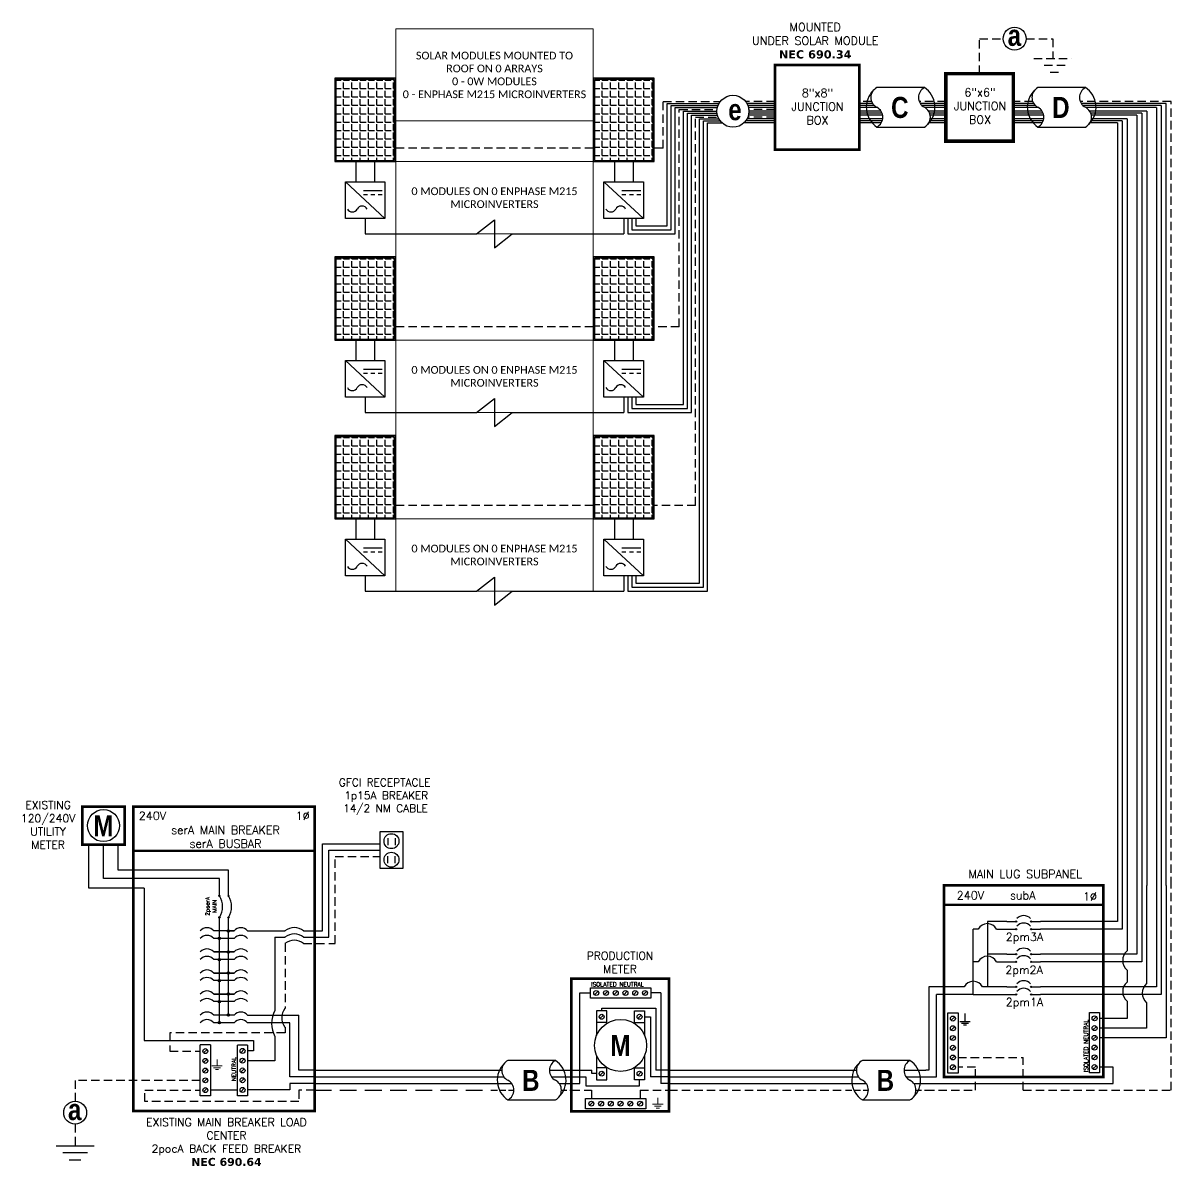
# Model space of a CAD drawing. Header units: feet. Extents: x 12637 to 13436, y 15348 to 15858.
# Drawn here: x 12924 to 13436, y 15348 to 15858 of the extents above; entities that cross this region are included whole.
import ezdxf

# ---------------------------------------------------------------- set-up
doc = ezdxf.new("R2010")
doc.units = ezdxf.units.FT
doc.header["$MEASUREMENT"] = 0
doc.linetypes.add('DASHED', pattern=[0.75, 0.5, -0.25])
doc.linetypes.add('HIDDEN', pattern=[0.375, 0.25, -0.125])
for name, color, linetype in [('ONE LINE BLOCKS', 7, 'Continuous'), ('TABLES', 7, 'Continuous'), ('TEXT', 7, 'Continuous'), ('Z - TITLEBLOCK TXT', 7, 'Continuous')]:
    doc.layers.add(name, color=color, linetype=linetype)
doc.styles.add('ONE LINE TXT', font='techb___.ttf')
doc.styles.get("Standard").update_dxf_attribs({"font": 'simplex.shx'})

# ---------------------------------------------------------------- blocks, each defined once
blk = doc.blocks.new('3microSub')
at = {"layer": 'ONE LINE BLOCKS', "linetype": 'Continuous'}
h = blk.add_hatch(color=1, dxfattribs=at)
h.dxf.hatch_style = 1
edge = h.paths.add_edge_path()
edge.add_arc((40.28, 75.29), 0.291, 0, 360)
h = blk.add_hatch(color=1, dxfattribs=at)
h.dxf.hatch_style = 1
edge = h.paths.add_edge_path()
edge.add_arc((40.28, 71.91), 0.291, 0, 360)
h = blk.add_hatch(color=1, dxfattribs=at)
h.dxf.hatch_style = 1
edge = h.paths.add_edge_path()
edge.add_arc((46.96, 75.29), 0.291, 0, 360)
h = blk.add_hatch(color=1, dxfattribs=at)
h.dxf.hatch_style = 1
edge = h.paths.add_edge_path()
edge.add_arc((46.96, 71.91), 0.291, 0, 360)
h = blk.add_hatch(color=1, dxfattribs=at)
h.dxf.hatch_style = 1
edge = h.paths.add_edge_path()
edge.add_arc((40.28, 60.73), 0.291, 0, 360)
h = blk.add_hatch(color=1, dxfattribs=at)
h.dxf.hatch_style = 1
edge = h.paths.add_edge_path()
edge.add_arc((40.28, 57.35), 0.291, 0, 360)
h = blk.add_hatch(color=1, dxfattribs=at)
h.dxf.hatch_style = 1
edge = h.paths.add_edge_path()
edge.add_arc((46.96, 60.73), 0.291, 0, 360)
h = blk.add_hatch(color=1, dxfattribs=at)
h.dxf.hatch_style = 1
edge = h.paths.add_edge_path()
edge.add_arc((46.96, 57.35), 0.291, 0, 360)
h = blk.add_hatch(color=1, dxfattribs=at)
h.dxf.hatch_style = 1
edge = h.paths.add_edge_path()
edge.add_arc((40.28, 46.17), 0.291, 0, 360)
h = blk.add_hatch(color=1, dxfattribs=at)
h.dxf.hatch_style = 1
edge = h.paths.add_edge_path()
edge.add_arc((46.96, 46.17), 0.291, 0, 360)
h = blk.add_hatch(color=1, dxfattribs=at)
h.dxf.hatch_style = 1
edge = h.paths.add_edge_path()
edge.add_arc((40.28, 42.79), 0.291, 0, 360)
h = blk.add_hatch(color=1, dxfattribs=at)
h.dxf.hatch_style = 1
edge = h.paths.add_edge_path()
edge.add_arc((46.96, 42.79), 0.291, 0, 360)
at = {"color": 7, "linetype": 'Continuous'}
for p, q in [((85.47, 91.47), (85.47, 75.29)), ((94.17, 91.47), (94.17, 60.73)), ((102.87, 91.47), (102.87, 46.17)), ((36.09, 75.29), (27.43, 75.29)), ((27.43, 75.29), (27.43, 60.73)), ((85.47, 75.29), (51.15, 75.29)), ((36.09, 60.73), (27.43, 60.73)), ((27.43, 60.73), (27.43, 46.17)), ((94.17, 60.73), (51.15, 60.73)), ((17.02, 46.17), (1.34, 46.17)), ((1.34, 46.17), (1.34, 9)), ((36.09, 46.17), (25.26, 46.17)), ((102.87, 46.17), (51.15, 46.17)), ((1.34, 9), (0, 9))]:
    blk.add_line(p, q, dxfattribs=at)
at = {"color": 10, "linetype": 'Continuous'}
for p, q in [((87.65, 91.47), (87.65, 71.91)), ((96.35, 91.47), (96.35, 57.35)), ((105.05, 91.47), (105.05, 42.79)), ((21.14, 57.35), (21.14, 71.91)), ((23.31, 71.91), (21.14, 71.91)), ((31.55, 71.91), (36.09, 71.91)), ((87.65, 71.91), (51.15, 71.91)), ((21.14, 42.79), (21.14, 57.35)), ((23.31, 57.35), (21.14, 57.35)), ((31.55, 57.35), (36.09, 57.35)), ((96.35, 57.35), (51.15, 57.35)), ((21.14, 42.79), (4.63, 42.79)), ((4.63, 6), (4.63, 42.79)), ((21.14, 42.79), (36.09, 42.79)), ((105.05, 42.79), (51.15, 42.79)), ((0, 6), (4.63, 6))]:
    blk.add_line(p, q, dxfattribs=at)
at = {"color": 253, "linetype": 'Continuous'}
for p, q in [((89.82, 91.47), (89.82, 62.22)), ((98.52, 91.47), (98.52, 47.66)), ((107.23, 91.47), (107.23, 23.41)), ((89.82, 53.66), (89.82, 48.33)), ((89.82, 39.78), (89.82, 32.11)), ((98.52, 39.1), (98.52, 27.76)), ((89.82, 32.11), (77.54, 32.11)), ((98.52, 27.76), (77.54, 27.76)), ((107.23, 23.41), (77.54, 23.41)), ((83.55, 10.36), (77.54, 10.36)), ((83.55, 3), (83.55, 10.36)), ((0, 3), (83.55, 3))]:
    blk.add_line(p, q, dxfattribs=at)
at = {"color": 10, "linetype": 'Continuous'}
for centre in [(27.43, 69.75), (27.43, 55.19)]:
    blk.add_arc(centre, 4.65, 27.6639, 152.3361, dxfattribs=at)
at = {"color": 253, "linetype": 'Continuous'}
for centre in [(93.4, 57.94), (93.4, 44.05), (102.1, 43.38)]:
    blk.add_arc(centre, 5.58, 129.9215, 230.0785, dxfattribs=at)
at = {"color": 7, "linetype": 'Continuous'}
blk.add_arc((21.14, 44.01), 4.65, 27.6639, 152.3361, dxfattribs=at)
at = {"layer": 'ONE LINE BLOCKS', "lineweight": 50}
blk.add_line((8.04, 82.77), (79.2, 82.77), dxfattribs=at)
at = {"layer": 'ONE LINE BLOCKS', "lineweight": 50, "const_width": 1.19}
blk.add_lwpolyline([(8.04, 6.01), (8.04, 91.47), (79.2, 91.47), (79.2, 6.01)], close=True, dxfattribs=at)
at = {"layer": 'TEXT', "color": 92, "linetype": 'HIDDEN', "ltscale": 15}
for p, q in [((109.4, 0.05), (109.4, 91.47)), ((14.31, 14.64), (43.39, 14.64)), ((22.14, 10.28), (14.31, 10.28)), ((22.14, 0), (22.14, 10.28)), ((43.39, 0.05), (43.39, 14.64)), ((0, 0), (22.14, 0)), ((43.39, 0.05), (109.4, 0.05))]:
    blk.add_line(p, q, dxfattribs=at)
at = {"layer": 'TEXT', "color": 92, "linetype": 'HIDDEN', "flags": 128}
for points in [[(15.08, 30.76), (19.76, 30.76)], [(17.42, 34.26), (17.42, 30.76)], [(18.95, 29.89), (15.89, 29.89)], [(18.13, 29.02), (16.7, 29.02)]]:
    blk.add_lwpolyline(points, dxfattribs=at)
at = {"layer": 'Z - TITLEBLOCK TXT', "color": 1, "linetype": 'Continuous'}
for p, q in [((9.77, 7.69), (9.77, 34.63)), ((9.77, 34.63), (14.31, 34.63)), ((14.31, 34.63), (14.31, 7.69)), ((73, 7.76), (73, 34.71)), ((73, 34.71), (77.54, 34.71)), ((77.54, 34.71), (77.54, 7.76)), ((14.31, 7.69), (9.77, 7.69)), ((77.54, 7.76), (73, 7.76))]:
    blk.add_line(p, q, dxfattribs=at)
at = {"layer": 'Z - TITLEBLOCK TXT', "color": 4, "linetype": 'Continuous'}
for p, q in [((12.83, 32.82), (11.25, 31.25)), ((76.06, 32.9), (74.49, 31.32)), ((12.83, 28.47), (11.25, 26.9)), ((76.06, 28.54), (74.49, 26.97)), ((12.83, 24.12), (11.25, 22.55)), ((76.06, 24.19), (74.49, 22.62)), ((12.83, 19.77), (11.25, 18.2)), ((12.83, 15.42), (11.25, 13.85)), ((76.06, 19.84), (74.49, 18.27)), ((76.06, 15.49), (74.49, 13.92)), ((12.83, 11.07), (11.25, 9.5)), ((76.06, 11.14), (74.49, 9.57))]:
    blk.add_line(p, q, dxfattribs=at)
at = {"layer": 'Z - TITLEBLOCK TXT', "color": 1, "linetype": 'Continuous', "flags": 128}
for points in [[(36.09, 75.29), (40.28, 75.29)], [(36.09, 75.29), (40.28, 75.29)], [(36.09, 71.91), (40.28, 71.91)], [(36.09, 71.91), (40.28, 71.91)], [(46.96, 75.29), (51.15, 75.29)], [(46.96, 71.91), (51.15, 71.91)], [(36.09, 60.73), (40.28, 60.73)], [(36.09, 60.73), (40.28, 60.73)], [(36.09, 57.35), (40.28, 57.35)], [(36.09, 57.35), (40.28, 57.35)], [(46.96, 60.73), (51.15, 60.73)], [(46.96, 57.35), (51.15, 57.35)], [(36.09, 46.17), (40.28, 46.17)], [(36.09, 46.17), (40.28, 46.17)], [(46.96, 46.17), (51.15, 46.17)], [(36.09, 42.79), (40.28, 42.79)], [(36.09, 42.79), (40.28, 42.79)], [(46.96, 42.79), (51.15, 42.79)]]:
    blk.add_lwpolyline(points, dxfattribs=at)
at = {"layer": 'Z - TITLEBLOCK TXT', "color": 1, "linetype": 'Continuous'}
for centre in [(40.28, 75.29), (40.28, 71.91), (46.96, 75.29), (46.96, 71.91), (40.28, 60.73), (40.28, 57.35), (46.96, 60.73), (46.96, 57.35), (40.28, 46.17), (46.96, 46.17), (40.28, 42.79), (46.96, 42.79)]:
    blk.add_circle(centre, 0.291, dxfattribs=at)
at = {"layer": 'Z - TITLEBLOCK TXT', "color": 4, "linetype": 'Continuous'}
for centre in [(12.04, 32.04), (75.27, 32.11), (12.04, 27.69), (75.27, 27.76), (12.04, 23.34), (75.27, 23.41), (12.04, 18.99), (12.04, 14.64), (75.27, 19.06), (75.27, 14.71), (12.04, 10.28), (75.27, 10.36)]:
    blk.add_circle(centre, 1.11, dxfattribs=at)
at = {"layer": 'Z - TITLEBLOCK TXT', "color": 1, "linetype": 'Continuous'}
for centre in [(43.62, 74.09), (43.62, 70.71), (43.62, 59.53), (43.62, 56.15), (43.62, 44.97), (43.62, 41.59)]:
    blk.add_arc(centre, 3.93, 40.3392, 139.6608, dxfattribs=at)
at = {"layer": 'TABLES', "color": 1, "linetype": 'Continuous'}
for s, p in [('2pm3A', (35.59, 66.67)), ('2pm2A', (35.42, 51.92)), ('2pm1A', (35.59, 37.55))]:
    blk.add_text(s, height=3.658, dxfattribs=at).set_placement(p)
at = {"layer": 'TABLES', "color": 4, "linetype": 'Continuous'}
blk.add_text('ISOLATED NEUTRAL', height=1.8743, rotation=90, dxfattribs=at).set_placement((72.35, 8.12))
at = {"layer": 'TEXT', "color": 1, "attachment_point": 5}
for s, width, gutter_width, insert, char_height in [('MAIN LUG SUBPANEL ', 62.3984, 7.17, (44.36, 96.54), 3.6576), ('240V', 0.1481, 0.75, (19.83, 87.03), 3.658), ('subA', 0.1481, 0.75, (43.21, 87.03), 3.658), ('1∅', 0.1481, 0.75, (73.19, 86.51), 3.658)]:
    blk.add_mtext_dynamic_manual_height_columns(s, width=width, gutter_width=gutter_width, heights=[0], dxfattribs=dict(at, insert=insert, char_height=char_height))
blk = doc.blocks.new('*T25')
at = {"layer": 'Defpoints', "color": 8, "linetype": 'ByBlock', "lineweight": 0, "transparency": 16777216}
for p, q in [((0, 0), (88.16, 0)), ((0, 0), (0, -250.97)), ((88.16, 0), (88.16, -250.97)), ((0, -41.08), (88.16, -41.08)), ((0, -59.24), (88.16, -59.24)), ((0, -91.46), (88.16, -91.46)), ((0, -138.99), (88.16, -138.99)), ((0, -171.21), (88.16, -171.21)), ((0, -218.74), (88.16, -218.74)), ((0, -250.97), (88.16, -250.97))]:
    blk.add_line(p, q, dxfattribs=at)
at = {"color": 0, "linetype": 'Continuous', "transparency": 16777216, "char_height": 3.4544, "width": 83.574, "attachment_point": 5}
for s, insert in [('{\\fCalibri|b0|i0|c0;SOLAR MODULES MOUNTED TO ROOF ON 0 ARRAYS^J0 - 0W MODULES^J0 - ENPHASE M215 MICROINVERTERS', (44.08, -20.54)), ('{\\fCalibri|b0|i0|c0;', (44.08, -50.16)), ('{\\fCalibri|b0|i0|c0;0 MODULES ON 0 ENPHASE M215 MICROINVERTERS', (44.08, -75.35)), ('{\\fCalibri|b0|i0|c0;', (44.08, -115.23)), ('{\\fCalibri|b0|i0|c0;0 MODULES ON 0 ENPHASE M215 MICROINVERTERS', (44.08, -155.1)), ('{\\fCalibri|b0|i0|c0;', (44.08, -194.98)), ('{\\fCalibri|b0|i0|c0;0 MODULES ON 0 ENPHASE M215 MICROINVERTERS', (44.08, -234.86))]:
    blk.add_mtext(s, dxfattribs=dict(at, insert=insert))
blk = doc.blocks.new('*U14')
at = {"color": 7, "linetype": 'Continuous'}
for p, q in [((-7.14, 13.31), (-28.39, 13.31)), ((-28.39, -4.31), (-7.14, -4.31))]:
    blk.add_line(p, q, dxfattribs=at)
at = {"color": 7}
for p, q in [((-35.53, 9), (-31.05, 9)), ((-9.81, 9), (0, 9))]:
    blk.add_line(p, q, dxfattribs=at)
at = {"color": 10}
for p, q in [((-35.53, 6), (-30.11, 6)), ((-8.87, 6), (0, 6))]:
    blk.add_line(p, q, dxfattribs=at)
at = {"color": 253}
for p, q in [((-35.53, 3), (-26.66, 3)), ((-5.41, 3), (0, 3))]:
    blk.add_line(p, q, dxfattribs=at)
at = {"color": 92, "linetype": 'HIDDEN', "ltscale": 10}
for p, q in [((-4.48, 0), (0, 0)), ((-35.53, 0), (-25.72, 0))]:
    blk.add_line(p, q, dxfattribs=at)
at = {"color": 7, "linetype": 'Continuous'}
for centre, start, end in [((-22.54, 4.5), 133.9732, 236.4265), ((-12.99, 4.5), 313.9732, 56.4265)]:
    blk.add_arc(centre, 10.58, start, end, dxfattribs=at)
at = {"linetype": 'Continuous'}
for centre, start, end in [((-26.08, 8.91), 117.6639, 242.3361), ((-4.83, 8.91), 117.6639, 242.3361), ((-30.7, 0.09), 297.6639, 62.3361), ((-9.45, 0.09), 297.6639, 62.3361)]:
    blk.add_arc(centre, 4.98, start, end, dxfattribs=at)
blk = doc.blocks.new('*U26')
at = {"color": 7}
blk.add_line((-79.14, 9), (0, 9), dxfattribs=at)
at = {"color": 10}
blk.add_line((-79.14, 6), (0, 6), dxfattribs=at)
at = {"color": 253}
blk.add_line((-79.14, 3), (0, 3), dxfattribs=at)
at = {"color": 92, "linetype": 'HIDDEN', "ltscale": 15}
blk.add_line((-79.14, 0), (0, 0), dxfattribs=at)
blk = doc.blocks.new('*U22')
at = {"color": 7}
blk.add_line((-79.14, 9), (0, 9), dxfattribs=at)
at = {"color": 10}
blk.add_line((-79.14, 6), (0, 6), dxfattribs=at)
at = {"color": 253}
blk.add_line((-79.14, 3), (0, 3), dxfattribs=at)
at = {"color": 92, "linetype": 'DASHED', "ltscale": 15}
blk.add_line((-79.14, 0), (0, 0), dxfattribs=at)
blk = doc.blocks.new('productionMeter')
at = {"color": 253, "linetype": 'Continuous'}
for p, q in [((-39.9, 3), (-39.9, 43.45)), ((-39.9, 43.45), (-35.13, 43.45)), ((-3.71, 43.45), (-8.18, 43.45)), ((-3.71, 43.45), (-3.71, 3)), ((-43.61, 3), (-39.9, 3)), ((0, 3), (-3.71, 3))]:
    blk.add_line(p, q, dxfattribs=at)
at = {"color": 1, "linetype": 'Continuous'}
for p, q in [((-35.13, 41.18), (-35.13, 45.72)), ((-35.13, 45.72), (-8.18, 45.72)), ((-8.18, 41.18), (-35.13, 41.18)), ((-8.18, 45.72), (-8.18, 41.18)), ((-32.38, 35.4), (-32.38, 24.5)), ((-27.84, 35.4), (-32.38, 35.4)), ((-27.84, 29.86), (-27.84, 35.4)), ((-15.47, 29.86), (-15.47, 35.4)), ((-15.47, 35.4), (-10.93, 35.4)), ((-10.93, 35.4), (-10.93, 24.5)), ((-27.84, 30.21), (-32.38, 30.21)), ((-15.47, 30.21), (-10.93, 30.21)), ((-32.38, 15.55), (-32.38, 4.64)), ((-10.93, 15.55), (-10.93, 4.64)), ((-27.84, 10.04), (-32.38, 10.04)), ((-27.84, 4.64), (-27.84, 10.18)), ((-15.47, 4.64), (-15.47, 10.18)), ((-15.47, 10.04), (-10.93, 10.04)), ((-32.38, 4.64), (-27.84, 4.64)), ((-10.93, 4.64), (-15.47, 4.64)), ((-37.32, -8.24), (-37.32, -3.7)), ((-37.32, -3.7), (-10.37, -3.7)), ((-10.37, -3.7), (-10.37, -8.24)), ((-10.37, -8.24), (-37.32, -8.24))]:
    blk.add_line(p, q, dxfattribs=at)
at = {"color": 4, "linetype": 'Continuous'}
for p, q in [((-31.74, 44.23), (-33.32, 42.66)), ((-27.39, 44.23), (-28.97, 42.66)), ((-23.04, 44.23), (-24.62, 42.66)), ((-18.69, 44.23), (-20.26, 42.66)), ((-14.34, 44.23), (-15.91, 42.66)), ((-9.99, 44.23), (-11.56, 42.66)), ((-29.33, 33.59), (-30.9, 32.02)), ((-12.41, 33.59), (-13.98, 32.02)), ((-29.33, 8.23), (-30.9, 6.66)), ((-12.41, 8.23), (-13.98, 6.66)), ((-33.93, -5.19), (-35.51, -6.76)), ((-29.58, -5.19), (-31.15, -6.76)), ((-25.23, -5.19), (-26.8, -6.76)), ((-20.88, -5.19), (-22.45, -6.76)), ((-16.53, -5.19), (-18.1, -6.76)), ((-12.18, -5.19), (-13.75, -6.76))]:
    blk.add_line(p, q, dxfattribs=at)
at = {"color": 7}
for p, q in [((-30.11, 35.4), (-30.11, 36.59)), ((-30.11, 36.59), (-5.98, 36.59)), ((-5.98, 36.59), (-5.98, 9)), ((-43.61, 9), (-34.54, 9)), ((-34.54, 7.44), (-34.54, 9)), ((-32.38, 7.44), (-34.54, 7.44)), ((0, 9), (-5.98, 9))]:
    blk.add_line(p, q, dxfattribs=at)
at = {"color": 10, "linetype": 'Continuous'}
for p, q in [((-10.93, 32.81), (-8.25, 32.81)), ((-8.25, 32.81), (-8.25, 6)), ((-43.61, 6), (-37.24, 6)), ((-37.24, 6), (-37.24, 2.05)), ((0, 6), (-8.25, 6)), ((-37.24, 2.05), (-13.2, 2.05)), ((-13.2, 2.05), (-13.2, 4.64))]:
    blk.add_line(p, q, dxfattribs=at)
at = {"color": 92, "linetype": 'HIDDEN', "ltscale": 15}
for p, q in [((-43.61, 0), (-34.72, 0)), ((-12.97, 0), (-12.97, -3.7)), ((-12.97, 0), (0, 0)), ((-34.72, 0), (-34.72, -3.7))]:
    blk.add_line(p, q, dxfattribs=at)
at = {"lineweight": 50, "const_width": 1.19}
blk.add_lwpolyline([(-43.61, -9.34), (-43.61, 49.84), (0, 49.84), (0, -9.34)], close=True, dxfattribs=at)
at = {"color": 92, "linetype": 'Continuous', "lineweight": 5, "ltscale": 0.05, "flags": 128}
for points in [[(-5.04, -3.33), (-5.04, -6.18)], [(-2.7, -6.18), (-7.38, -6.18)], [(-6.57, -7.05), (-3.51, -7.05)], [(-5.76, -7.91), (-4.32, -7.91)]]:
    blk.add_lwpolyline(points, dxfattribs=at)
at = {"color": 4, "linetype": 'Continuous'}
for centre in [(-32.53, 43.45), (-28.18, 43.45), (-23.83, 43.45), (-19.48, 43.45), (-15.13, 43.45), (-10.78, 43.45), (-30.11, 32.81), (-13.2, 32.81), (-30.11, 7.44), (-13.2, 7.44), (-34.72, -5.97), (-30.37, -5.97), (-26.02, -5.97), (-21.67, -5.97), (-17.32, -5.97), (-12.97, -5.97)]:
    blk.add_circle(centre, 1.11, dxfattribs=at)
at = {"linetype": 'Continuous'}
blk.add_circle((-21.65, 20.02), 11.62, dxfattribs=at)
at = {"color": 4, "linetype": 'Continuous'}
blk.add_text('ISOLATED NEUTRAL', height=1.8743, dxfattribs=at).set_placement((-34.77, 46.37))
at = {"color": 253, "linetype": 'Continuous', "style": 'ONE LINE TXT'}
blk.add_text('M', height=9.38, dxfattribs=at).set_placement((-26.21, 15.31))
at = {"color": 1, "insert": (-21.93, 57.08), "char_height": 3.5433, "attachment_point": 5}
blk.add_mtext_dynamic_manual_height_columns('PRODUCTION METER', width=1.3203, gutter_width=7.17, heights=[0], dxfattribs=at)
blk = doc.blocks.new('*U19')
at = {"color": 7}
blk.add_blockref('productionMeter', (0, 0), dxfattribs=at)
blk = doc.blocks.new('breakerPanel')
at = {"linetype": 'Continuous'}
h = blk.add_hatch(color=1, dxfattribs=at)
h.dxf.hatch_style = 1
edge = h.paths.add_edge_path()
edge.add_arc((-42.47, 86.8), 0.291, 0, 360)
h = blk.add_hatch(color=1, dxfattribs=at)
h.dxf.hatch_style = 1
edge = h.paths.add_edge_path()
edge.add_arc((-38.44, 86.8), 0.291, 0, 360)
h = blk.add_hatch(color=1, dxfattribs=at)
h.dxf.hatch_style = 1
edge = h.paths.add_edge_path()
edge.add_arc((-42.47, 77.16), 0.291, 0, 360)
h = blk.add_hatch(color=1, dxfattribs=at)
h.dxf.hatch_style = 1
edge = h.paths.add_edge_path()
edge.add_arc((-38.44, 77.16), 0.291, 0, 360)
h = blk.add_hatch(color=1, dxfattribs=at)
h.dxf.hatch_style = 1
edge = h.paths.add_edge_path()
edge.add_arc((-42.47, 67.78), 0.528, 0, 360)
h = blk.add_hatch(color=1, dxfattribs=at)
h.dxf.hatch_style = 1
edge = h.paths.add_edge_path()
edge.add_arc((-38.44, 71.16), 0.528, 0, 360)
h = blk.add_hatch(color=1, dxfattribs=at)
h.dxf.hatch_style = 1
edge = h.paths.add_edge_path()
edge.add_arc((-38.44, 61.76), 0.528, 0, 360)
h = blk.add_hatch(color=1, dxfattribs=at)
h.dxf.hatch_style = 1
edge = h.paths.add_edge_path()
edge.add_arc((-42.47, 58.38), 0.528, 0, 360)
h = blk.add_hatch(color=1, dxfattribs=at)
h.dxf.hatch_style = 1
edge = h.paths.add_edge_path()
edge.add_arc((-38.44, 52.36), 0.528, 0, 360)
h = blk.add_hatch(color=1, dxfattribs=at)
h.dxf.hatch_style = 1
edge = h.paths.add_edge_path()
edge.add_arc((-42.47, 48.98), 0.528, 0, 360)
h = blk.add_hatch(color=1, dxfattribs=at)
h.dxf.hatch_style = 1
edge = h.paths.add_edge_path()
edge.add_arc((-38.44, 42.95), 0.528, 0, 360)
h = blk.add_hatch(color=1, dxfattribs=at)
h.dxf.hatch_style = 1
edge = h.paths.add_edge_path()
edge.add_arc((-42.47, 39.58), 0.528, 0, 360)
h = blk.add_hatch(color=1, dxfattribs=at)
h.dxf.hatch_style = 1
edge = h.paths.add_edge_path()
edge.add_arc((-38.44, 33.55), 0.528, 0, 360)
h = blk.add_hatch(color=1, dxfattribs=at)
h.dxf.hatch_style = 1
edge = h.paths.add_edge_path()
edge.add_arc((-42.47, 30.17), 0.528, 0, 360)
at = {"color": 155, "true_color": 0x647190}
blk.add_line((-80.92, 126.59), (0, 126.59), dxfattribs=at)
at = {"color": 253, "linetype": 'Continuous'}
for p, q in [((-100.73, 90.2), (-100.73, 109.7)), ((-76.04, 90.2), (-100.73, 90.2)), ((-76.04, 90.2), (-76.04, 22.16)), ((-76.04, 22.16), (-27.25, 22.16)), ((-27.25, 22.16), (-27.25, 17.57)), ((-27.25, 17.57), (-29.89, 17.57)), ((-11.01, 0.16), (-29.89, 0.16)), ((0, 3), (-11.01, 3)), ((-11.01, 3), (-11.01, 0.16))]:
    blk.add_line(p, q, dxfattribs=at)
at = {"color": 10, "linetype": 'Continuous'}
for p, q in [((-94.24, 94.51), (-94.24, 109.7)), ((-42.47, 94.51), (-94.24, 94.51)), ((-42.47, 87.09), (-42.47, 94.51)), ((-42.47, 30.17), (-42.47, 76.87)), ((-35.88, 67.78), (-45.04, 67.78)), ((-35.88, 58.38), (-45.04, 58.38)), ((-35.88, 48.98), (-45.04, 48.98)), ((-35.88, 39.58), (-45.04, 39.58)), ((-35.88, 30.17), (-45.04, 30.17)), ((-10.98, 30.17), (-29.89, 30.17)), ((-10.98, 6), (-10.98, 30.17)), ((0, 6), (-10.98, 6))]:
    blk.add_line(p, q, dxfattribs=at)
at = {"color": 7, "linetype": 'Continuous'}
for p, q in [((-87.75, 98.34), (-87.75, 109.7)), ((-38.44, 98.34), (-87.75, 98.34)), ((-38.44, 87.09), (-38.44, 98.34)), ((-38.44, 61.76), (-38.44, 76.87)), ((-35.88, 71.16), (-45.04, 71.16)), ((-38.44, 71.16), (-35.88, 71.16)), ((-45.04, 61.76), (-35.88, 61.76)), ((-35.88, 61.76), (-45.04, 61.76)), ((-38.44, 52.36), (-38.44, 61.76)), ((-45.04, 52.36), (-35.88, 52.36)), ((-35.88, 52.36), (-45.04, 52.36)), ((-38.44, 42.95), (-38.44, 52.36)), ((-45.04, 42.95), (-35.88, 42.95)), ((-35.88, 42.95), (-45.04, 42.95)), ((-38.44, 33.55), (-38.44, 42.95)), ((-35.88, 33.55), (-45.04, 33.55)), ((-6.96, 9), (-6.96, 33.55))]:
    blk.add_line(p, q, dxfattribs=at)
at = {"lineweight": 50}
blk.add_line((-80.92, 106.95), (0, 106.95), dxfattribs=at)
at = {"color": 7}
for p, q in [((-29.89, 33.55), (-6.96, 33.55)), ((0, 9), (-6.96, 9))]:
    blk.add_line(p, q, dxfattribs=at)
at = {"color": 1, "linetype": 'Continuous'}
for p, q in [((-51.03, -2.51), (-51.03, 20.23)), ((-46.49, 20.23), (-51.03, 20.23)), ((-46.49, 20.23), (-46.49, -2.51)), ((-34.43, -2.43), (-34.43, 20.16)), ((-29.89, 20.16), (-34.43, 20.16)), ((-29.89, 20.16), (-29.89, -2.43)), ((-46.49, -2.51), (-51.03, -2.51)), ((-29.89, -2.43), (-34.43, -2.43))]:
    blk.add_line(p, q, dxfattribs=at)
at = {"color": 4, "linetype": 'Continuous'}
for p, q in [((-47.97, 18.28), (-49.55, 16.71)), ((-31.37, 18.35), (-32.94, 16.78)), ((-47.97, 13.93), (-49.55, 12.36)), ((-31.37, 14), (-32.94, 12.43)), ((-47.97, 9.58), (-49.55, 8.01)), ((-47.97, 5.23), (-49.55, 3.66)), ((-31.37, 9.65), (-32.94, 8.08)), ((-31.37, 5.3), (-32.94, 3.73)), ((-47.97, 0.88), (-49.55, -0.69)), ((-31.37, 0.95), (-32.94, -0.62))]:
    blk.add_line(p, q, dxfattribs=at)
at = {"color": 92, "linetype": 'HIDDEN', "ltscale": 15}
for p, q in [((-51.03, 4.44), (-106.89, 4.44)), ((-106.89, 4.44), (-106.89, -4.87)), ((-75.84, -4.96), (-75.84, 0.09)), ((-75.84, 0.09), (-51.03, 0.09)), ((0, 0), (-6.96, 0)), ((-6.96, -4.96), (-75.84, -4.96)), ((-6.96, 0), (-6.96, -4.96)), ((-106.89, -15.1), (-106.89, -24.84))]:
    blk.add_line(p, q, dxfattribs=at)
at = {"color": 92, "linetype": 'Continuous', "ltscale": 15}
blk.add_line((-34.43, 0.09), (-46.49, 0.09), dxfattribs=at)
at = {"lineweight": 50, "const_width": 1.19}
for points in [[(-103.67, 109.7), (-103.67, 126.59), (-84.82, 126.59), (-84.82, 109.7)], [(-80.92, -9.3), (-80.92, 126.59), (0, 126.59), (0, -9.3)]]:
    blk.add_lwpolyline(points, close=True, dxfattribs=at)
at = {"color": 92, "linetype": 'Continuous', "lineweight": 5, "ltscale": 0.05, "flags": 128}
for points in [[(-45.88, 10.97), (-41.2, 10.97)], [(-43.54, 13.81), (-43.54, 10.97)], [(-42.01, 10.1), (-45.07, 10.1)], [(-42.82, 9.23), (-44.25, 9.23)]]:
    blk.add_lwpolyline(points, dxfattribs=at)
at = {"color": 92, "linetype": 'Continuous', "ltscale": 4, "flags": 128}
for points in [[(-115.37, -24.84), (-98.41, -24.84)], [(-101.35, -27.98), (-112.43, -27.98)], [(-104.29, -31.12), (-109.49, -31.12)]]:
    blk.add_lwpolyline(points, dxfattribs=at)
at = {"linetype": 'Continuous'}
blk.add_circle((-94.24, 118.15), 7.15, dxfattribs=at)
at = {"color": 1, "linetype": 'Continuous'}
for centre, radius in [((-42.47, 86.8), 0.291), ((-38.44, 86.8), 0.291), ((-42.47, 77.16), 0.291), ((-38.44, 77.16), 0.291), ((-42.47, 67.78), 0.528), ((-38.44, 71.16), 0.528), ((-38.44, 61.76), 0.528), ((-42.47, 58.38), 0.528), ((-38.44, 52.36), 0.528), ((-42.47, 48.98), 0.528), ((-38.44, 42.95), 0.528), ((-42.47, 39.58), 0.528), ((-38.44, 33.55), 0.528), ((-42.47, 30.17), 0.528)]:
    blk.add_circle(centre, radius, dxfattribs=at)
at = {"color": 4, "linetype": 'Continuous'}
for centre in [(-48.76, 17.49), (-32.16, 17.57), (-48.76, 13.14), (-32.16, 13.21), (-48.76, 8.79), (-48.76, 4.44), (-32.16, 8.86), (-32.16, 4.51), (-48.76, 0.09), (-32.16, 0.16)]:
    blk.add_circle(centre, 1.11, dxfattribs=at)
at = {"color": 7, "linetype": 'Continuous'}
blk.add_circle((-106.89, -9.99), 5.11, dxfattribs=at)
at = {"color": 1, "linetype": 'Continuous'}
for centre, radius, start, end in [((-50.14, 81.98), 9.06, 327.8708, 32.1292), ((-46.11, 81.98), 9.06, 327.8708, 32.1292), ((-48.03, 68.62), 3.93, 40.3392, 139.6608), ((-32.88, 68.62), 3.93, 40.3392, 139.6608), ((-48.03, 65.24), 3.93, 40.3392, 139.6608), ((-32.88, 65.24), 3.93, 40.3392, 139.6608), ((-48.03, 59.21), 3.93, 40.3392, 139.6608), ((-32.88, 59.21), 3.93, 40.3392, 139.6608), ((-48.03, 55.84), 3.93, 40.3392, 139.6608), ((-32.88, 55.84), 3.93, 40.3392, 139.6608), ((-48.03, 49.81), 3.93, 40.3392, 139.6608), ((-32.88, 49.81), 3.93, 40.3392, 139.6608), ((-48.03, 46.43), 3.93, 40.3392, 139.6608), ((-32.88, 46.43), 3.93, 40.3392, 139.6608), ((-48.03, 40.41), 3.93, 40.3392, 139.6608), ((-32.88, 40.41), 3.93, 40.3392, 139.6608), ((-48.03, 37.03), 3.93, 40.3392, 139.6608), ((-32.88, 37.03), 3.93, 40.3392, 139.6608), ((-48.03, 31.01), 3.93, 40.3392, 139.6608), ((-48.03, 27.63), 3.93, 40.3392, 139.6608), ((-32.88, 31.01), 3.93, 40.3392, 139.6608), ((-32.88, 27.63), 3.93, 40.3392, 139.6608)]:
    blk.add_arc(centre, radius, start, end, dxfattribs=at)
at = {"color": 253, "linetype": 'Continuous', "style": 'ONE LINE TXT'}
blk.add_text('M', height=9.38, dxfattribs=at).set_placement((-98.8, 113.43))
at = {"color": 4, "linetype": 'Continuous'}
blk.add_text('NEUTRAL', height=1.874, rotation=90, dxfattribs=at).set_placement((-35.08, 4.08))
at = {"color": 1, "attachment_point": 5}
for s, width, gutter_width, heights, insert, char_height in [('EXISTING\\P120/240V UTILITY METER', 0.0523, 7.17, [0], (-118.95, 118.48), 3.5433), ('240V', 0.1481, 0.75, [0], (-72.39, 122.54), 3.658), ('1∅', 0.1481, 0.75, [0], (-5.31, 122.54), 3.658), ('serA MAIN BREAKER\\PserA BUSBAR', 72.4998, 0.75, [0], (-39.75, 113.14), 3.6576), ('EXISTING MAIN BREAKER LOAD CENTER\\P2pocA BACK FEED BREAKER\\P{\\fVerdana|b1|i0|c0|p34;NEC 690.64}', 79.2627, 97.94, [154.49], (-39.35, -23.14), 3.5433)]:
    blk.add_mtext_dynamic_manual_height_columns(s, width=width, gutter_width=gutter_width, heights=heights, dxfattribs=dict(at, insert=insert, char_height=char_height))
at = {"color": 4, "linetype": 'Continuous', "insert": (-46.25, 82.15), "char_height": 1.874, "attachment_point": 5, "rotation": 90}
blk.add_mtext_dynamic_manual_height_columns('2pserA\\PMAIN', width=0.1481, gutter_width=0.75, heights=[0], dxfattribs=at)
at = {"color": 1, "linetype": 'Continuous', "insert": (-110.08, -3.93), "char_height": 9.3833, "attachment_point": 1, "style": 'ONE LINE TXT'}
blk.add_mtext_dynamic_manual_height_columns('{\\W1;\\C256;a}', width=0.1385, gutter_width=2.13, heights=[0], dxfattribs=at)
blk = doc.blocks.new('*U18')
at = {"color": 7}
blk.add_blockref('breakerPanel', (0, 0), dxfattribs=at)
blk = doc.blocks.new('8x8box')
at = {"lineweight": 50, "const_width": 1.19}
blk.add_lwpolyline([(37.78, 0), (0, 0), (0, 37.78), (37.78, 37.78)], close=True, dxfattribs=at)
at = {"color": 1, "char_height": 3.6576, "attachment_point": 5}
for s, width, insert in [(' \\PMOUNTED \\PUNDER SOLAR MODULE\\P{\\fVerdana|b1|i0|c0|p34;NEC 690.34}', 73.0127, (18.01, 51.7)), ('8"x8"  JUNCTION BOX ', 0.4767, (19.03, 19.26))]:
    blk.add_mtext_dynamic_manual_height_columns(s, width=width, gutter_width=7.17, heights=[0], dxfattribs=dict(at, insert=insert))
blk = doc.blocks.new('6x6box')
at = {"lineweight": 50, "const_width": 1.53}
blk.add_lwpolyline([(30.1, 0), (0, 0), (0, 30.1), (30.1, 30.1)], close=True, dxfattribs=at)
at = {"color": 1, "insert": (15.24, 15.71), "char_height": 3.6576, "width": 0.4767, "attachment_point": 5}
blk.add_mtext('6"x6"  JUNCTION BOX  ', dxfattribs=at)
blk = doc.blocks.new('gfci1')
at = {"color": 7, "linetype": 'Continuous'}
for p, q in [((62.57, 41.42), (62.57, 38.21)), ((65.87, 41.42), (65.87, 38.21)), ((33.46, 0), (33.46, 38.87)), ((33.46, 38.87), (59.14, 38.87)), ((62.57, 30.17), (62.57, 33.39)), ((65.87, 30.17), (65.87, 33.39)), ((0, 0), (16.69, 0)), ((24.94, 0), (33.46, 0))]:
    blk.add_line(p, q, dxfattribs=at)
at = {"color": 253, "linetype": 'Continuous'}
for p, q in [((36.28, -2.82), (36.28, 36.06)), ((36.28, 36.06), (59.14, 36.06)), ((12.22, -2.82), (16.69, -2.82)), ((12.22, -2.82), (12.22, -35.5)), ((24.94, -2.82), (36.28, -2.82)), ((12.22, -47.07), (12.22, -57.95)), ((12.22, -57.95), (0, -57.95))]:
    blk.add_line(p, q, dxfattribs=at)
at = {"color": 7}
blk.add_line((16.69, -45.52), (16.69, -45.52), dxfattribs=at)
at = {"color": 7, "linetype": 'Continuous'}
blk.add_lwpolyline([(59.14, 44.31), (69.3, 44.31), (69.3, 27.81), (59.14, 27.81)], close=True, dxfattribs=at)
for centre in [(64.22, 40.06), (64.22, 31.78)]:
    blk.add_circle(centre, 3.33, dxfattribs=at)
blk.add_arc((20.81, -4.99), 6.47, 50.3905, 129.6095, dxfattribs=at)
at = {"color": 253, "linetype": 'Continuous'}
for centre, radius, start, end in [((20.81, -7.8), 6.47, 50.3905, 129.6095), ((22.72, -41.29), 11.99, 151.1704, 208.8296)]:
    blk.add_arc(centre, radius, start, end, dxfattribs=at)
at = {"layer": 'TEXT', "color": 92, "linetype": 'HIDDEN', "ltscale": 15}
for p, q in [((39.09, -5.63), (39.09, 33.24)), ((39.09, 33.24), (59.14, 33.24)), ((16.69, -5.63), (16.69, -34.69)), ((24.94, -5.63), (39.09, -5.63)), ((16.69, -45.52), (-34.69, -45.52)), ((-34.69, -45.52), (-34.69, -53.67)), ((16.69, -42.94), (16.69, -45.52)), ((-34.69, -53.67), (-21.14, -53.67))]:
    blk.add_line(p, q, dxfattribs=at)
at = {"layer": 'TEXT', "color": 92, "linetype": 'Continuous', "ltscale": 15}
for centre, start, end in [((20.81, -10.62), 50.3905, 129.6095), ((21.67, -38.81), 140.3905, 219.6095)]:
    blk.add_arc(centre, 6.47, start, end, dxfattribs=at)
at = {"layer": 'TEXT', "color": 1, "insert": (27.72, 67.97), "char_height": 3.4544, "attachment_point": 1}
blk.add_mtext_dynamic_manual_height_columns('\\A1;\\pi12.999;GFCI RECEPTACLE\\P\\pi15.467;1p15A BREAKER\\P\\pi14.891;14/2 NM CABLE', width=71.8931, gutter_width=92.23, heights=[24.13], dxfattribs=at)

msp = doc.modelspace()

# ---------------------------------------------------------------- hatches: boundary and pattern name
at = {"linetype": 'Continuous'}
h = msp.add_hatch(dxfattribs=at)
h.set_pattern_fill('ANGLE', color=256, scale=13.54666)
h.set_pattern_definition([(0, (13126.3894, 3814.6677), (0, 3.7253315), [2.709332, -1.0159995]), (90, (13126.3894, 3814.6677), (-3.7253315, 2e-16), [2.709332, -1.0159995])])
h.paths.add_polyline_path([(13063.38, 15832.97), (13063.38, 15796.78), (13089.62, 15796.78), (13089.62, 15832.97)])
h = msp.add_hatch(dxfattribs=at)
h.set_pattern_fill('ANGLE', color=256, scale=13.54666)
h.set_pattern_definition([(0, (13241.8092, 3814.6677), (0, 3.7253315), [2.709332, -1.0159995]), (90, (13241.8092, 3814.6677), (-3.7253315, 2e-16), [2.709332, -1.0159995])])
h.paths.add_polyline_path([(13178.8, 15832.97), (13178.8, 15796.78), (13205.04, 15796.78), (13205.04, 15832.97)])
h = msp.add_hatch(dxfattribs=at)
h.set_pattern_fill('ANGLE', color=256, scale=13.54666)
h.set_pattern_definition([(0, (13126.3894, 3734.9146), (0, 3.7253315), [2.709332, -1.0159995]), (90, (13126.3894, 3734.9146), (-3.7253315, 2e-16), [2.709332, -1.0159995])])
h.paths.add_polyline_path([(13063.38, 15753.21), (13063.38, 15717.03), (13089.62, 15717.03), (13089.62, 15753.21)])
h = msp.add_hatch(dxfattribs=at)
h.set_pattern_fill('ANGLE', color=256, scale=13.54666)
h.set_pattern_definition([(0, (13241.8092, 3734.9146), (0, 3.7253315), [2.709332, -1.0159995]), (90, (13241.8092, 3734.9146), (-3.7253315, 2e-16), [2.709332, -1.0159995])])
h.paths.add_polyline_path([(13178.8, 15753.21), (13178.8, 15717.03), (13205.04, 15717.03), (13205.04, 15753.21)])
h = msp.add_hatch(dxfattribs=at)
h.set_pattern_fill('ANGLE', color=256, scale=13.54666)
h.set_pattern_definition([(0, (13126.3894, 3655.1615), (0, 3.7253315), [2.709332, -1.0159995]), (90, (13126.3894, 3655.1615), (-3.7253315, 2e-16), [2.709332, -1.0159995])])
h.paths.add_polyline_path([(13063.38, 15673.46), (13063.38, 15637.28), (13089.62, 15637.28), (13089.62, 15673.46)])
h = msp.add_hatch(dxfattribs=at)
h.set_pattern_fill('ANGLE', color=256, scale=13.54666)
h.set_pattern_definition([(0, (13241.8092, 3655.1615), (0, 3.7253315), [2.709332, -1.0159995]), (90, (13241.8092, 3655.1615), (-3.7253315, 2e-16), [2.709332, -1.0159995])])
h.paths.add_polyline_path([(13178.8, 15673.46), (13178.8, 15637.28), (13205.04, 15637.28), (13205.04, 15673.46)])

# ---------------------------------------------------------------- linework, layer by layer
at = {"color": 7, "linetype": 'Continuous'}
for p, q in [((13326.14, 15829.34), (13304.9, 15829.34)), ((13398.05, 15829.34), (13376.8, 15829.34)), ((13421.02, 15817.04), (13421.02, 15473.19)), ((13429.72, 15820.48), (13429.72, 15473.19)), ((13412.32, 15813.59), (13412.32, 15473.19)), ((13304.9, 15811.71), (13326.14, 15811.71)), ((13376.8, 15811.71), (13398.05, 15811.71)), ((13084.1, 15783.27), (13075.7, 15783.27)), ((13077.46, 15781.45), (13075.7, 15781.45)), ((13080.78, 15781.45), (13079.02, 15781.45)), ((13084.1, 15781.45), (13082.34, 15781.45)), ((13199.52, 15783.27), (13191.12, 15783.27)), ((13192.88, 15781.45), (13191.12, 15781.45)), ((13196.2, 15781.45), (13194.44, 15781.45)), ((13199.52, 15781.45), (13197.76, 15781.45)), ((13126.25, 15764.05), (13134.21, 15770.32)), ((13134.21, 15770.32), (13134.21, 15757.79)), ((13134.21, 15757.79), (13142.16, 15764.05)), ((13084.1, 15703.52), (13075.7, 15703.52)), ((13077.46, 15701.7), (13075.7, 15701.7)), ((13080.78, 15701.7), (13079.02, 15701.7)), ((13084.1, 15701.7), (13082.34, 15701.7)), ((13199.52, 15703.52), (13191.12, 15703.52)), ((13192.88, 15701.7), (13191.12, 15701.7)), ((13196.2, 15701.7), (13194.44, 15701.7)), ((13199.52, 15701.7), (13197.76, 15701.7)), ((13126.25, 15684.3), (13134.21, 15690.56)), ((13134.21, 15690.56), (13134.21, 15678.03)), ((13134.21, 15678.03), (13142.16, 15684.3)), ((13084.1, 15623.76), (13075.7, 15623.76)), ((13199.52, 15623.76), (13191.12, 15623.76)), ((13077.46, 15621.95), (13075.7, 15621.95)), ((13080.78, 15621.95), (13079.02, 15621.95)), ((13084.1, 15621.95), (13082.34, 15621.95)), ((13192.88, 15621.95), (13191.12, 15621.95)), ((13196.2, 15621.95), (13194.44, 15621.95)), ((13199.52, 15621.95), (13197.76, 15621.95)), ((13126.25, 15604.55), (13134.21, 15610.81)), ((13134.21, 15610.81), (13134.21, 15598.28)), ((13134.21, 15598.28), (13142.16, 15604.55))]:
    msp.add_line(p, q, dxfattribs=at)
at = {"color": 92, "linetype": 'HIDDEN', "ltscale": 15}
for p, q in [((13209.52, 15802.32), (13209.52, 15823.06)), ((13209.52, 15823.06), (13234.99, 15823.06)), ((13259.37, 15823.06), (13246.38, 15823.06)), ((13302.6, 15823.06), (13297.15, 15823.06)), ((13335.72, 15823.06), (13323.85, 15823.06)), ((13374.5, 15823.06), (13365.82, 15823.06)), ((13436.24, 15823.06), (13395.75, 15823.06)), ((13436.24, 15473.19), (13436.24, 15823.06)), ((13216.72, 15819.62), (13233.6, 15819.62)), ((13216.72, 15722.57), (13216.72, 15819.62)), ((13259.37, 15819.62), (13247.77, 15819.62)), ((13223.93, 15816.18), (13234.03, 15816.18)), ((13223.93, 15642.82), (13223.93, 15816.18)), ((13259.37, 15816.18), (13247.34, 15816.18)), ((13209.52, 15802.32), (13205.54, 15802.32)), ((13216.72, 15722.57), (13205.54, 15722.57)), ((13223.93, 15642.82), (13205.54, 15642.82))]:
    msp.add_line(p, q, dxfattribs=at)
at = {"color": 253, "linetype": 'Continuous'}
for p, q in [((13211.32, 15767.66), (13211.32, 15822.2)), ((13211.32, 15822.2), (13234.43, 15822.2)), ((13259.37, 15822.2), (13246.94, 15822.2)), ((13303.05, 15822.2), (13297.15, 15822.2)), ((13335.72, 15822.2), (13324.3, 15822.2)), ((13374.96, 15822.2), (13365.82, 15822.2)), ((13434.07, 15822.2), (13396.2, 15822.2)), ((13434.07, 15473.19), (13434.07, 15822.2)), ((13218.53, 15818.76), (13233.54, 15818.76)), ((13218.53, 15687.9), (13218.53, 15818.76)), ((13259.37, 15818.76), (13247.82, 15818.76)), ((13306.81, 15818.76), (13297.15, 15818.76)), ((13335.72, 15818.76), (13328.05, 15818.76)), ((13378.71, 15818.76), (13365.82, 15818.76)), ((13425.37, 15818.76), (13399.96, 15818.76)), ((13425.37, 15818.76), (13425.37, 15473.19)), ((13225.74, 15815.32), (13234.43, 15815.32)), ((13225.74, 15608.15), (13225.74, 15815.32)), ((13259.37, 15815.32), (13246.94, 15815.32)), ((13307.5, 15815.32), (13297.15, 15815.32)), ((13335.72, 15815.32), (13328.75, 15815.32)), ((13379.4, 15815.32), (13365.82, 15815.32)), ((13416.67, 15815.32), (13400.65, 15815.32)), ((13416.67, 15815.32), (13416.67, 15473.19)), ((13197.32, 15767.66), (13211.32, 15767.66)), ((13197.32, 15687.9), (13218.53, 15687.9)), ((13197.32, 15608.15), (13225.74, 15608.15))]:
    msp.add_line(p, q, dxfattribs=at)
at = {"color": 10, "linetype": 'Continuous'}
for p, q in [((13213.12, 15765.85), (13213.12, 15821.34)), ((13213.12, 15821.34), (13234.03, 15821.34)), ((13220.33, 15817.9), (13233.6, 15817.9)), ((13220.33, 15686.1), (13220.33, 15817.9)), ((13259.37, 15821.34), (13247.34, 15821.34)), ((13259.37, 15817.9), (13247.77, 15817.9)), ((13303.77, 15821.34), (13297.15, 15821.34)), ((13307.24, 15817.9), (13297.15, 15817.9)), ((13335.72, 15821.34), (13325.01, 15821.34)), ((13335.72, 15817.9), (13328.48, 15817.9)), ((13375.67, 15821.34), (13365.82, 15821.34)), ((13379.14, 15817.9), (13365.82, 15817.9)), ((13431.89, 15821.34), (13396.92, 15821.34)), ((13423.19, 15817.9), (13400.38, 15817.9)), ((13423.19, 15817.9), (13423.19, 15473.19)), ((13431.89, 15821.34), (13431.89, 15473.19)), ((13227.54, 15814.46), (13234.99, 15814.46)), ((13227.54, 15606.35), (13227.54, 15814.46)), ((13259.37, 15814.46), (13246.38, 15814.46)), ((13307.28, 15814.46), (13297.15, 15814.46)), ((13335.72, 15814.46), (13328.52, 15814.46)), ((13379.18, 15814.46), (13365.82, 15814.46)), ((13414.49, 15814.46), (13400.43, 15814.46)), ((13414.49, 15814.46), (13414.49, 15473.19)), ((13195.52, 15765.85), (13213.12, 15765.85)), ((13195.52, 15686.1), (13220.33, 15686.1)), ((13195.52, 15606.35), (13227.54, 15606.35))]:
    msp.add_line(p, q, dxfattribs=at)
at = {"linetype": 'Continuous'}
for p, q in [((13214.92, 15764.05), (13214.92, 15820.48)), ((13214.92, 15820.48), (13233.76, 15820.48)), ((13222.13, 15817.04), (13233.76, 15817.04)), ((13222.13, 15684.3), (13222.13, 15817.04)), ((13259.37, 15820.48), (13247.61, 15820.48)), ((13259.37, 15817.04), (13247.61, 15817.04)), ((13304.99, 15820.48), (13297.15, 15820.48)), ((13307.48, 15817.04), (13297.15, 15817.04)), ((13335.72, 15820.48), (13326.23, 15820.48)), ((13335.72, 15817.04), (13328.73, 15817.04)), ((13376.89, 15820.48), (13365.82, 15820.48)), ((13379.38, 15817.04), (13365.82, 15817.04)), ((13429.72, 15820.48), (13398.14, 15820.48)), ((13421.02, 15817.04), (13400.63, 15817.04)), ((13229.34, 15813.59), (13235.75, 15813.59)), ((13229.34, 15604.55), (13229.34, 15813.59)), ((13259.37, 15813.59), (13245.62, 15813.59)), ((13306.88, 15813.59), (13297.15, 15813.59)), ((13335.72, 15813.59), (13328.12, 15813.59)), ((13378.78, 15813.59), (13365.82, 15813.59)), ((13412.32, 15813.59), (13400.02, 15813.59)), ((13072.34, 15796.27), (13072.34, 15787.26)), ((13080.65, 15796.27), (13080.65, 15787.26)), ((13187.76, 15796.27), (13187.76, 15787.26)), ((13196.07, 15796.27), (13196.07, 15787.26)), ((13067.67, 15787.26), (13085.32, 15787.26)), ((13067.67, 15770.87), (13067.67, 15787.26)), ((13067.67, 15787.26), (13085.32, 15770.87)), ((13085.32, 15787.26), (13085.32, 15770.87)), ((13183.09, 15787.26), (13200.74, 15787.26)), ((13183.09, 15770.87), (13183.09, 15787.26)), ((13183.09, 15787.26), (13200.74, 15770.87)), ((13200.74, 15787.26), (13200.74, 15770.87)), ((13085.32, 15770.87), (13067.67, 15770.87)), ((13200.74, 15770.87), (13183.09, 15770.87)), ((13193.72, 15764.05), (13214.92, 15764.05)), ((13072.34, 15716.52), (13072.34, 15707.51)), ((13080.65, 15716.52), (13080.65, 15707.51)), ((13187.76, 15716.52), (13187.76, 15707.51)), ((13196.07, 15716.52), (13196.07, 15707.51)), ((13067.67, 15707.51), (13085.32, 15707.51)), ((13067.67, 15691.12), (13067.67, 15707.51)), ((13067.67, 15707.51), (13085.32, 15691.12)), ((13085.32, 15707.51), (13085.32, 15691.12)), ((13183.09, 15707.51), (13200.74, 15707.51)), ((13183.09, 15691.12), (13183.09, 15707.51)), ((13183.09, 15707.51), (13200.74, 15691.12)), ((13200.74, 15707.51), (13200.74, 15691.12)), ((13085.32, 15691.12), (13067.67, 15691.12)), ((13200.74, 15691.12), (13183.09, 15691.12)), ((13193.72, 15684.3), (13222.13, 15684.3)), ((13072.34, 15636.77), (13072.34, 15627.76)), ((13080.65, 15636.77), (13080.65, 15627.76)), ((13187.76, 15636.77), (13187.76, 15627.76)), ((13196.07, 15636.77), (13196.07, 15627.76)), ((13067.67, 15627.76), (13085.32, 15627.76)), ((13067.67, 15611.36), (13067.67, 15627.76)), ((13067.67, 15627.76), (13085.32, 15611.36)), ((13085.32, 15627.76), (13085.32, 15611.36)), ((13183.09, 15627.76), (13200.74, 15627.76)), ((13183.09, 15611.36), (13183.09, 15627.76)), ((13183.09, 15627.76), (13200.74, 15611.36)), ((13200.74, 15627.76), (13200.74, 15611.36)), ((13085.32, 15611.36), (13067.67, 15611.36)), ((13200.74, 15611.36), (13183.09, 15611.36)), ((13193.72, 15604.55), (13229.34, 15604.55))]:
    msp.add_line(p, q, dxfattribs=at)
at = {"linetype": 'Continuous', "flags": 128}
for points in [[(13062.87, 15833.47), (13062.87, 15796.27), (13090.12, 15796.27), (13090.12, 15833.47), (13062.87, 15833.47)], [(13178.29, 15833.47), (13178.29, 15796.27), (13205.54, 15796.27), (13205.54, 15833.47), (13178.29, 15833.47)], [(13076.5, 15770.87), (13076.5, 15764.05)], [(13191.92, 15770.87), (13191.92, 15764.05)], [(13193.72, 15770.87), (13193.72, 15764.05)], [(13076.5, 15764.05), (13126.25, 15764.05)], [(13142.16, 15764.05), (13191.92, 15764.05)], [(13062.87, 15753.72), (13062.87, 15716.52), (13090.12, 15716.52), (13090.12, 15753.72), (13062.87, 15753.72)], [(13178.29, 15753.72), (13178.29, 15716.52), (13205.54, 15716.52), (13205.54, 15753.72), (13178.29, 15753.72)], [(13076.5, 15691.12), (13076.5, 15684.3)], [(13191.92, 15691.12), (13191.92, 15684.3)], [(13193.72, 15691.12), (13193.72, 15684.3)], [(13076.5, 15684.3), (13126.25, 15684.3)], [(13142.16, 15684.3), (13191.92, 15684.3)], [(13062.87, 15673.97), (13062.87, 15636.77), (13090.12, 15636.77), (13090.12, 15673.97), (13062.87, 15673.97)], [(13178.29, 15673.97), (13178.29, 15636.77), (13205.54, 15636.77), (13205.54, 15673.97), (13178.29, 15673.97)], [(13076.5, 15611.36), (13076.5, 15604.55)], [(13191.92, 15611.36), (13191.92, 15604.55)], [(13193.72, 15611.36), (13193.72, 15604.55)], [(13076.5, 15604.55), (13126.25, 15604.55)], [(13142.16, 15604.55), (13191.92, 15604.55)]]:
    msp.add_lwpolyline(points, dxfattribs=at)
for points in [[(13063.38, 15832.97), (13063.38, 15796.78), (13089.62, 15796.78), (13089.62, 15832.97)], [(13178.8, 15832.97), (13178.8, 15796.78), (13205.04, 15796.78), (13205.04, 15832.97)], [(13063.38, 15753.21), (13063.38, 15717.03), (13089.62, 15717.03), (13089.62, 15753.21)], [(13178.8, 15753.21), (13178.8, 15717.03), (13205.04, 15717.03), (13205.04, 15753.21)], [(13063.38, 15673.46), (13063.38, 15637.28), (13089.62, 15637.28), (13089.62, 15673.46)], [(13178.8, 15673.46), (13178.8, 15637.28), (13205.04, 15637.28), (13205.04, 15673.46)]]:
    msp.add_lwpolyline(points, close=True, dxfattribs=at)
at = {"color": 92, "linetype": 'HIDDEN', "ltscale": 15, "flags": 128}
for points in [[(13178.29, 15802.32), (13090.12, 15802.32)], [(13178.29, 15722.57), (13090.12, 15722.57)], [(13178.29, 15642.82), (13090.12, 15642.82)]]:
    msp.add_lwpolyline(points, dxfattribs=at)
at = {"color": 10, "linetype": 'Continuous', "flags": 128}
for points in [[(13195.52, 15770.87), (13195.52, 15765.85)], [(13195.52, 15691.12), (13195.52, 15686.1)], [(13195.52, 15611.36), (13195.52, 15606.35)]]:
    msp.add_lwpolyline(points, dxfattribs=at)
at = {"color": 253, "linetype": 'Continuous', "flags": 128}
for points in [[(13197.32, 15770.87), (13197.32, 15767.66)], [(13197.32, 15691.12), (13197.32, 15687.9)], [(13197.32, 15611.36), (13197.32, 15608.15)]]:
    msp.add_lwpolyline(points, dxfattribs=at)
at = {"color": 7, "linetype": 'Continuous'}
for centre, radius in [((13366.42, 15851.14), 5.11), ((13240.68, 15818.76), 7.14)]:
    msp.add_circle(centre, radius, dxfattribs=at)
for centre, start, end in [((13310.75, 15820.53), 133.9732, 236.4265), ((13320.29, 15820.53), 313.9732, 56.4265), ((13382.65, 15820.53), 133.9732, 236.4265), ((13392.2, 15820.53), 313.9732, 56.4265)]:
    msp.add_arc(centre, 10.58, start, end, dxfattribs=at)
at = {"linetype": 'Continuous'}
for centre, radius, start, end in [((13307.21, 15824.93), 4.98, 117.6639, 242.3361), ((13328.46, 15824.93), 4.98, 117.6639, 242.3361), ((13379.11, 15824.93), 4.98, 117.6639, 242.3361), ((13400.36, 15824.93), 4.98, 117.6639, 242.3361), ((13302.59, 15816.12), 4.98, 297.6639, 62.3361), ((13323.83, 15816.12), 4.98, 297.6639, 62.3361), ((13374.49, 15816.12), 4.98, 297.6639, 62.3361), ((13395.74, 15816.12), 4.98, 297.6639, 62.3361), ((13075.13, 15773.98), 2.48, 27.6639, 152.3361), ((13190.55, 15773.98), 2.48, 27.6639, 152.3361), ((13070.74, 15776.28), 2.48, 207.6639, 332.3361), ((13186.16, 15776.28), 2.48, 207.6639, 332.3361), ((13070.74, 15696.53), 2.48, 207.6639, 332.3361), ((13075.13, 15694.23), 2.48, 27.6639, 152.3361), ((13186.16, 15696.53), 2.48, 207.6639, 332.3361), ((13190.55, 15694.23), 2.48, 27.6639, 152.3361), ((13070.74, 15616.77), 2.48, 207.6639, 332.3361), ((13075.13, 15614.47), 2.48, 27.6639, 152.3361), ((13186.16, 15616.77), 2.48, 207.6639, 332.3361), ((13190.55, 15614.47), 2.48, 27.6639, 152.3361)]:
    msp.add_arc(centre, radius, start, end, dxfattribs=at)
at = {"layer": 'TEXT', "color": 92, "linetype": 'HIDDEN', "ltscale": 15}
for p, q in [((13350.77, 15835.51), (13350.77, 15851.14)), ((13350.77, 15851.14), (13361.31, 15851.14)), ((13371.53, 15851.14), (13383.4, 15851.14)), ((13383.4, 15851.14), (13383.4, 15842.31))]:
    msp.add_line(p, q, dxfattribs=at)
at = {"layer": 'TEXT', "color": 92, "linetype": 'HIDDEN', "ltscale": 15, "flags": 128}
for points in [[(13374.92, 15842.31), (13391.88, 15842.31)], [(13388.94, 15839.17), (13377.86, 15839.17)], [(13386, 15836.03), (13380.8, 15836.03)]]:
    msp.add_lwpolyline(points, dxfattribs=at)

# ---------------------------------------------------------------- block references
at = {"color": 7}
for name, p in [('8x8box', (13259.37, 15801.57)), ('6x6box', (13335.72, 15805.41)), ('gfci1', (13024, 15452.88)), ('*U18', (13053.89, 15381.72)), ('3microSub', (13326.84, 15381.72)), ('*U19', (13212.17, 15381.72)), ('*U14', (13168.56, 15381.72)), ('*U14', (13326.84, 15381.72)), ('*U22', (13133.03, 15381.72)), ('*U26', (13291.31, 15381.72))]:
    msp.add_blockref(name, p, dxfattribs=at)
msp.add_blockref('*T25', (13090.12, 15855.51))

# ---------------------------------------------------------------- texts
at = {"color": 1, "linetype": 'Continuous', "char_height": 9.3833, "attachment_point": 1, "style": 'ONE LINE TXT'}
for s, insert in [('{\\W1;\\C256;C}', (13311.27, 15825.16)), ('{\\W1;\\C256;D}', (13383.18, 15825.16)), ('{\\W1;\\C256;e}', (13238.57, 15824.15)), ('{\\W1;\\C256;B}', (13146.55, 15390.85)), ('{\\W1;\\C256;B}', (13304.83, 15390.85))]:
    msp.add_mtext_dynamic_manual_height_columns(s, width=0.1385, gutter_width=2.13, heights=[0], dxfattribs=dict(at, insert=insert))
at = {"layer": 'Z - TITLEBLOCK TXT', "color": 1, "linetype": 'Continuous', "insert": (13363.32, 15857.33), "char_height": 9.3833, "attachment_point": 1, "style": 'ONE LINE TXT'}
msp.add_mtext_dynamic_manual_height_columns('{\\W1;\\C256;a}', width=0.1385, gutter_width=2.13, heights=[0], dxfattribs=at)

doc.saveas('drawing.dxf')
